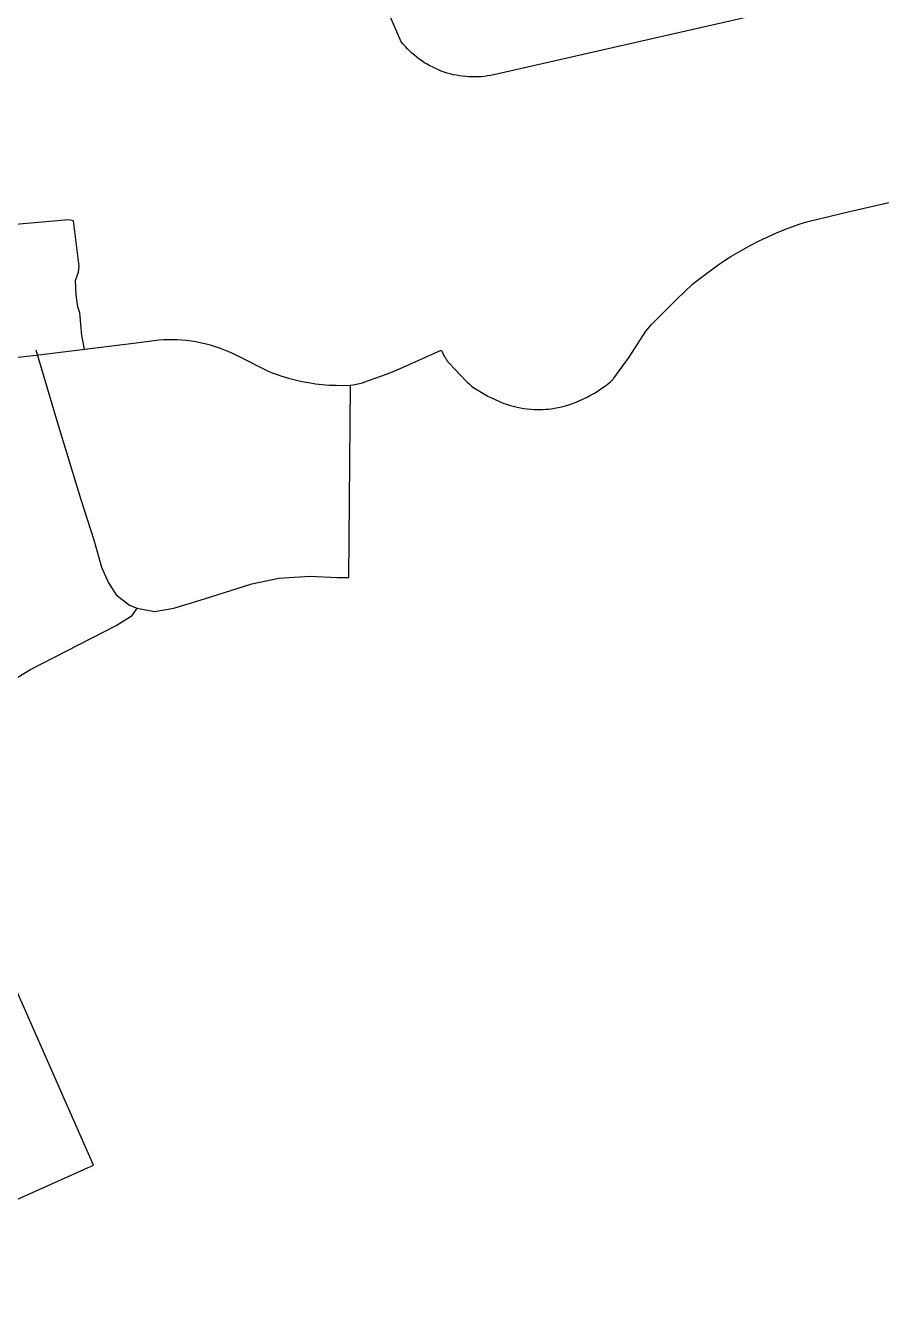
# Model space of a CAD drawing. Header units: inches. Extents: x 327545 to 344127, y 4677187 to 4689491.
# Drawn here: x 337126 to 338285, y 4681687 to 4683436 of the extents above; entities that cross this region are included whole.
import ezdxf

# ---------------------------------------------------------------- set-up
doc = ezdxf.new("R2010")
doc.units = ezdxf.units.IN
doc.header["$MEASUREMENT"] = 0
doc.layers.add('Trails', color=7, linetype='Continuous')

msp = doc.modelspace()

# ---------------------------------------------------------------- linework, layer by layer
at = {"layer": 'Trails'}
for p, q in [((337217.364, 4681892.3033), (336686.7589, 4683095.0845)), ((336966.2419, 4682969.9024), (337139.7192, 4682990.1663)), ((336756.6771, 4681686.5067), (337217.364, 4681892.3033))]:
    msp.add_line(p, q, dxfattribs=at)
for points in [[(339942.1594, 4683866.3585), (337755.7903, 4683368.9973), (337751.5961, 4683368.2903), (337747.3802, 4683367.7263), (337743.1476, 4683367.3059), (337738.9031, 4683367.0296), (337734.6517, 4683366.8979), (337730.3983, 4683366.9107), (337726.1478, 4683367.0681), (337721.9051, 4683367.3699), (337717.6751, 4683367.8158), (337713.4627, 4683368.4053), (337709.2727, 4683369.1376), (337705.1101, 4683370.0119), (337700.9797, 4683371.0272), (337696.8861, 4683372.1824), (337692.8342, 4683373.4761), (337688.8285, 4683374.9067), (337684.8739, 4683376.4728), (337680.9748, 4683378.1723), (337677.1357, 4683380.0035), (337673.361, 4683381.9641), (337669.6552, 4683384.0519), (337666.0226, 4683386.2644), (337662.4672, 4683388.5992), (337658.9933, 4683391.0535), (337655.6048, 4683393.6245), (337652.3057, 4683396.3092), (337649.0998, 4683399.1045), (337645.9907, 4683402.0072), (337642.9822, 4683405.0139), (337640.0775, 4683408.1212), (337637.2802, 4683411.3253), (337634.5935, 4683414.6228), (337582.3813, 4683534.7428)], [(337965.8968, 4683022.6792), (337973.5849, 4683031.5788), (337974.6019, 4683032.6064), (338005.2935, 4683063.1027), (338021.7272, 4683078.9747), (338025.5283, 4683082.5381), (338029.4338, 4683085.987), (338033.4401, 4683089.3181), (338037.5438, 4683092.5286), (338064.2289, 4683112.2395), (338069.7306, 4683116.1751), (338075.3497, 4683119.9413), (338081.081, 4683123.5344), (338093.7577, 4683130.975), (338106.6373, 4683138.0586), (338118.6189, 4683144.2195), (338130.7674, 4683150.0445), (338143.0732, 4683155.5291), (338155.527, 4683160.669), (338163.9622, 4683163.8784), (338172.4837, 4683166.8513), (338181.0848, 4683169.5853), (338189.7588, 4683172.0784), (338241.9548, 4683184.7107), (338323.3573, 4683203.0756)], [(337205.2087, 4682998.0769), (337201.6729, 4683016.453), (337198.7493, 4683047.2485), (337196.2035, 4683055.5036), (337193.6673, 4683071.6774), (337192.9995, 4683091.1029), (337197.19, 4683102.6025), (337197.9696, 4683110.5937), (337190.1733, 4683171.795), (337183.3515, 4683173.5492), (337070.3046, 4683163.4139), (337067.3601, 4683171.8618), (337030.0276, 4683170.4259), (336966.3472, 4683169.5866), (336920.045, 4683163.6335), (336880.3575, 4683161.6491), (336845.3001, 4683156.3574), (336783.7843, 4683144.4511), (336695.8102, 4683125.2688), (336668.0289, 4683117.9927), (336670.1456, 4683112.5688), (336629.6642, 4683101.7208), (336616.6996, 4683099.3396), (336606.3809, 4683095.3708)], [(337917.9576, 4682953.7797), (337918.5415, 4682954.2613), (337919.1095, 4682954.7614), (337919.6611, 4682955.2796), (337920.1958, 4682955.8153), (337920.7129, 4682956.3679), (337921.2119, 4682956.9369), (337921.6924, 4682957.5217), (337922.1537, 4682958.1217), (337922.5955, 4682958.7362), (337943.5457, 4682987.4362), (337965.8968, 4683022.6792)], [(337139.7192, 4682990.1663), (337275.1913, 4683006.5301), (337299.5379, 4683009.7968), (337305.795, 4683010.5257), (337312.0737, 4683011.0363), (337318.3664, 4683011.3281), (337324.6654, 4683011.4006), (337330.9631, 4683011.2538), (337337.2518, 4683010.8879), (337343.5241, 4683010.3032), (337349.7721, 4683009.5006), (337355.9885, 4683008.481), (337362.1656, 4683007.2456), (337368.2959, 4683005.7959), (337375.3324, 4683003.877), (337382.3012, 4683001.7253), (337389.1947, 4682999.3432), (337396.0052, 4682996.7333), (337402.7253, 4682993.8986), (337409.3474, 4682990.8421), (337415.8643, 4682987.5673), (337454.0632, 4682968.4723), (337457.2303, 4682967.0286), (337460.4451, 4682965.6945), (337463.7038, 4682964.4714), (337472.5809, 4682961.4869), (337481.5573, 4682958.8162), (337490.622, 4682956.4626), (337499.7639, 4682954.429), (337508.9715, 4682952.7179), (337518.2336, 4682951.3314), (337527.5387, 4682950.2713), (337536.8753, 4682949.5388), (337546.2319, 4682949.1348), (337555.5969, 4682949.0599), (337564.9587, 4682949.3141)], [(337139.2359, 4682997.0151), (337168.1887, 4682899.5751), (337200.3204, 4682794.533), (337217.6889, 4682739.8416), (337228.1099, 4682702.5126), (337237.6626, 4682681.6778), (337248.0837, 4682665.1836), (337266.3206, 4682651.2937), (337276.7417, 4682646.9531), (337300.1891, 4682642.6125), (337326.2419, 4682646.9531), (337367.9262, 4682659.9749), (337432.1896, 4682679.9416), (337468.6634, 4682687.7546), (337511.2162, 4682690.359), (337547.69, 4682688.6227), (337563.3216, 4682688.6227), (337565.9268, 4682949.0578)], [(337564.9587, 4682949.3141), (337569.5744, 4682949.8678), (337571.6705, 4682950.152), (337573.7569, 4682950.5002), (337575.8317, 4682950.9124), (337577.8928, 4682951.3879), (337579.9384, 4682951.9264), (337581.9665, 4682952.5274), (337583.9753, 4682953.1903), (337614.6232, 4682964.2654), (337620.6089, 4682966.5372), (337626.519, 4682968.9991), (337632.3474, 4682971.6487), (337688.5406, 4682996.7915)], [(337688.5406, 4682996.7915), (337693.378, 4682988.1713), (337693.9238, 4682987.0871), (337694.5042, 4682986.0209), (337695.1186, 4682984.9739), (337695.7663, 4682983.9472), (337696.4465, 4682982.9418), (337697.1588, 4682981.9588), (337697.9022, 4682980.9992), (337698.6761, 4682980.0639), (337699.4796, 4682979.154), (337722.4203, 4682954.8693), (337724.1545, 4682953.0976), (337725.9504, 4682951.3886), (337727.8058, 4682949.7443), (337729.7184, 4682948.1669), (337731.6857, 4682946.6584), (337733.7054, 4682945.2205), (337751.923, 4682934.5623), (337767.037, 4682927.5467), (337770.4033, 4682926.0506), (337773.8168, 4682924.6655), (337777.2738, 4682923.3928), (337780.7706, 4682922.2339), (337784.3034, 4682921.19), (337787.8686, 4682920.2624), (337791.4621, 4682919.4519), (337796.061, 4682918.5683), (337800.6852, 4682917.8289), (337805.3303, 4682917.2345), (337809.9917, 4682916.7857), (337814.6648, 4682916.4829), (337819.3452, 4682916.3264), (337822.9986, 4682916.3176), (337826.6505, 4682916.4213), (337830.2975, 4682916.6374), (337833.9361, 4682916.9656), (337837.5629, 4682917.4057), (337842.4446, 4682918.1583), (337847.2982, 4682919.0749), (337852.1182, 4682920.1543), (337856.8991, 4682921.3953), (337861.6356, 4682922.7965), (337866.7376, 4682924.4982), (337871.7772, 4682926.377), (337876.748, 4682928.4304), (337881.6442, 4682930.6562), (337886.4597, 4682933.0515), (337891.1887, 4682935.6134), (337896.3583, 4682938.6364), (337901.4336, 4682941.8151), (337906.4099, 4682945.1465), (337911.2828, 4682948.6277), (337916.0476, 4682952.2553), (337917.9576, 4682953.7797)], [(336491.5624, 4682150.9939), (337012.014, 4682382.404), (337048.3462, 4682400.408), (337070.9252, 4682421.2428), (337077.8726, 4682454.2312), (337081.3463, 4682476.8023), (337078.7411, 4682500.2414), (337085.6885, 4682524.5487), (337098.7148, 4682543.6472), (337130.8465, 4682563.6139), (337248.0837, 4682623.514), (337269.7943, 4682637.4039), (337276.7417, 4682646.9531)]]:
    msp.add_lwpolyline(points, dxfattribs=at)

doc.saveas('drawing.dxf')
